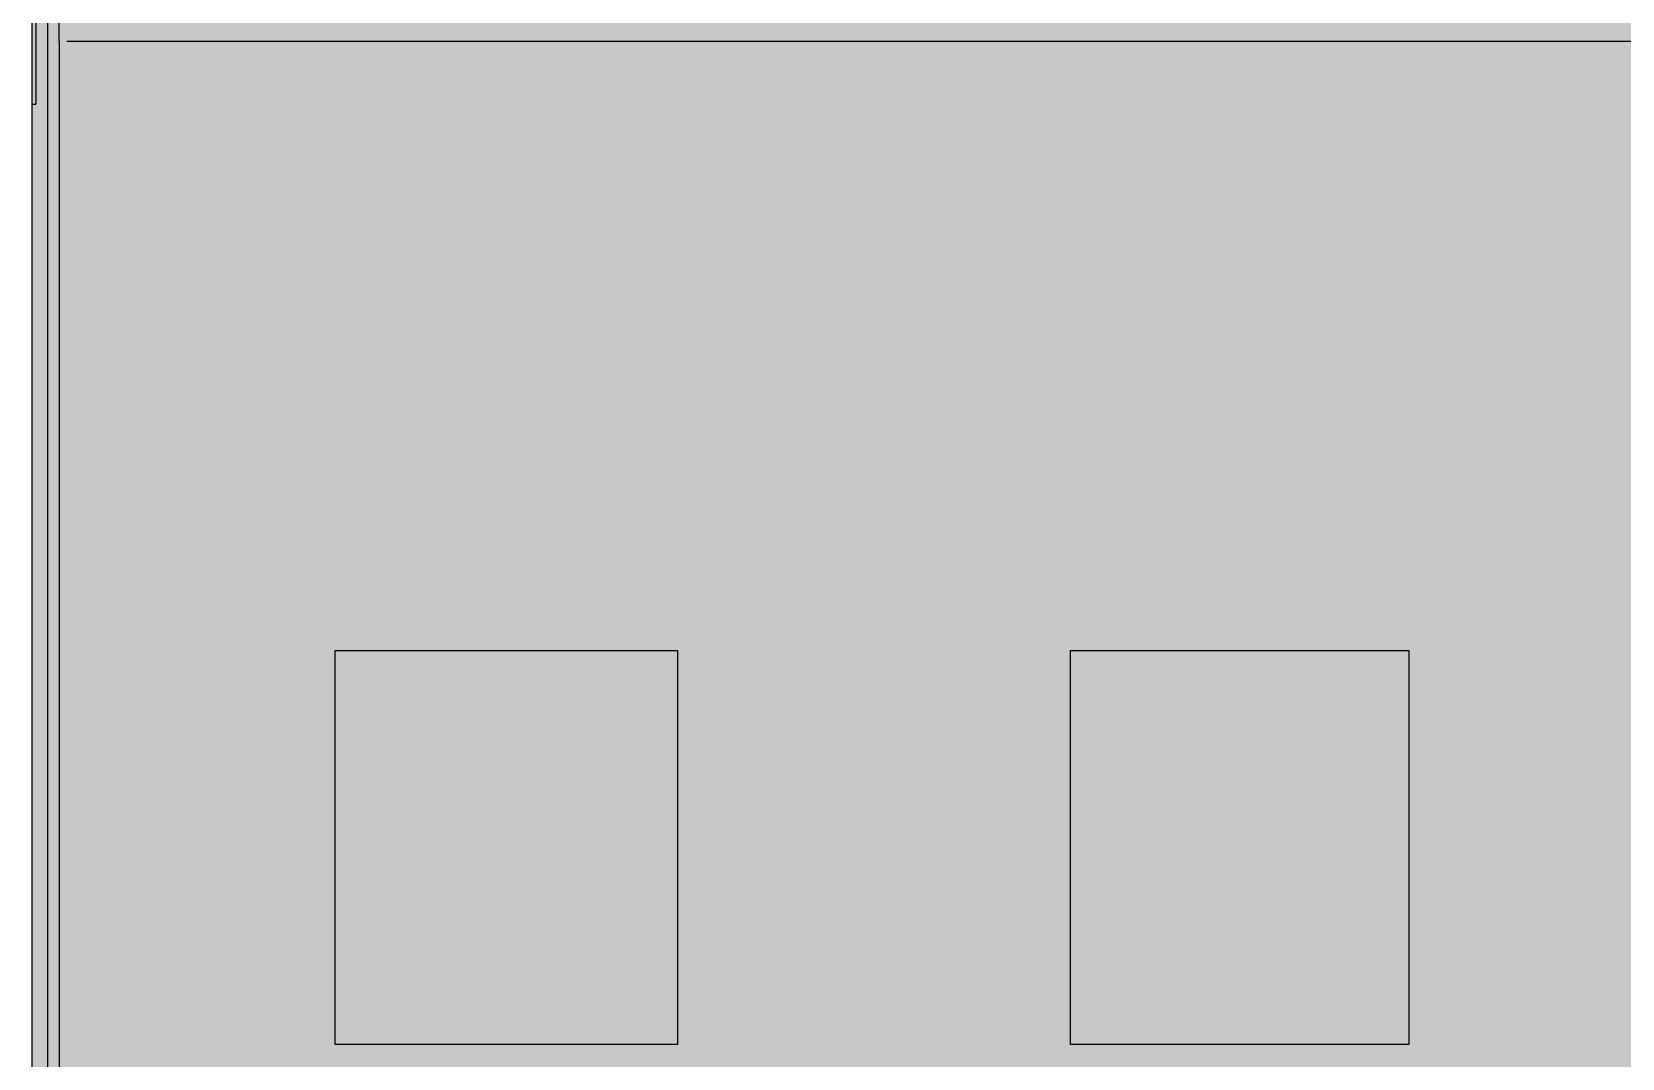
# Model space of a CAD drawing. Header units: millimetres. Extents: x 0 to 966, y -664 to 90.
# Drawn here: x 0 to 35.88, y -87.07 to -63.91 of the extents above; entities that cross this region are included whole.
import ezdxf

# ---------------------------------------------------------------- set-up
doc = ezdxf.new("R2010")
doc.units = ezdxf.units.MM
for name, color, linetype in [('HDL_BODY', 7, 'Continuous'), ('HDL_COLOUR', 7, 'Continuous'), ('HDL_DETAIL', 7, 'Continuous'), ('HDL_PRINT', 7, 'Continuous')]:
    doc.layers.add(name, color=color, linetype=linetype)

# ---------------------------------------------------------------- blocks, each defined once
blk = doc.blocks.new('M_R12.16.1-CD_FRONT')
at = {"layer": 'HDL_BODY', "true_color": 0x202126}
blk.add_hatch(color=250, dxfattribs=at).paths.add_polyline_path([(0, 0), (216, 0), (216, 90), (0, 90)])
at = {"layer": 'HDL_BODY', "true_color": 0x2a2a30}
blk.add_hatch(color=250, dxfattribs=at).paths.add_polyline_path([(0.4, 20.52), (215.6, 20.52), (215.6, 68.31), (0.4, 68.31)])
at = {"layer": 'HDL_COLOUR', "true_color": 0x0d0e11}
for points in [[(6.846, 52.134), (14.57, 52.134), (14.57, 43.24), (6.846, 43.24), (6.846, 52.134)], [(23.435, 52.134), (31.071, 52.134), (31.071, 43.24), (23.435, 43.24), (23.435, 52.134)]]:
    blk.add_hatch(color=168, dxfattribs=at).paths.add_polyline_path(points)
at = {"layer": 'HDL_COLOUR', "true_color": 0x37393d}
for points in [[(8.237, 47.509), (13.18, 47.509), (13.18, 49.021), (8.237, 49.021)], [(24.809, 47.509), (29.696, 47.509), (29.696, 49.021), (24.809, 49.021)]]:
    blk.add_hatch(color=250, dxfattribs=at).paths.add_polyline_path(points)
at = {"layer": 'HDL_PRINT', "true_color": 0x6c217f}
for points in [[(4.916, 63.495), (5.881, 63.495), (5.881, 62.348), (7.197, 62.348), (7.197, 63.495), (8.163, 63.495), (8.163, 60.235), (7.197, 60.235), (7.197, 61.557), (5.881, 61.557), (5.881, 60.235), (4.916, 60.235), (4.916, 63.495)], [(12.2, 63.495), (13.078, 63.495), (13.078, 60.939), (15.36, 60.939), (15.36, 60.235), (12.2, 60.235), (12.2, 63.495)]]:
    blk.add_hatch(color=207, dxfattribs=at).paths.add_polyline_path(points)
h = blk.add_hatch(color=207, dxfattribs=at)
h.paths.add_polyline_path([(8.514, 63.495), (10.445, 63.495), (10.506, 63.492), (10.573, 63.484), (10.643, 63.472), (10.716, 63.458), (10.789, 63.443), (10.861, 63.429), (10.931, 63.417), (10.998, 63.409), (11.059, 63.406), (11.115, 63.373), (11.164, 63.336), (11.209, 63.294), (11.249, 63.251), (11.286, 63.207), (11.319, 63.164), (11.351, 63.123), (11.381, 63.085), (11.411, 63.052), (11.461, 63), (11.505, 62.946), (11.545, 62.892), (11.579, 62.836), (11.608, 62.778), (11.632, 62.717), (11.65, 62.653), (11.663, 62.586), (11.671, 62.514), (11.674, 62.437), (11.7, 62.378), (11.72, 62.32), (11.736, 62.261), (11.747, 62.202), (11.754, 62.143), (11.758, 62.084), (11.761, 62.025), (11.761, 61.967), (11.762, 61.908), (11.761, 61.814), (11.761, 61.725), (11.76, 61.64), (11.757, 61.56), (11.753, 61.483), (11.747, 61.411), (11.739, 61.344), (11.728, 61.281), (11.714, 61.222), (11.696, 61.167), (11.674, 61.117), (11.647, 61.041), (11.62, 60.969), (11.592, 60.903), (11.563, 60.842), (11.531, 60.786), (11.497, 60.736), (11.459, 60.691), (11.418, 60.651), (11.373, 60.617), (11.323, 60.588), (11.29, 60.533), (11.252, 60.484), (11.209, 60.442), (11.161, 60.406), (11.11, 60.376), (11.056, 60.353), (11, 60.337), (10.942, 60.327), (10.884, 60.324), (10.818, 60.294), (10.754, 60.272), (10.691, 60.256), (10.631, 60.246), (10.576, 60.239), (10.526, 60.236), (10.482, 60.235), (10.445, 60.235), (8.514, 60.235), (8.514, 63.495)])
h.paths.add_polyline_path([(9.392, 62.701), (9.392, 60.939), (10.27, 60.939), (10.339, 60.944), (10.398, 60.957), (10.447, 60.974), (10.484, 60.993), (10.511, 61.011), (10.527, 61.023), (10.533, 61.028), (10.57, 61.066), (10.608, 61.104), (10.646, 61.142), (10.683, 61.179), (10.721, 61.217), (10.758, 61.255), (10.796, 61.293), (10.796, 61.351), (10.796, 61.411), (10.796, 61.471), (10.796, 61.534), (10.796, 61.6), (10.796, 61.67), (10.796, 61.744), (10.796, 61.823), (10.796, 61.908), (10.796, 61.987), (10.795, 62.065), (10.794, 62.141), (10.791, 62.214), (10.785, 62.283), (10.777, 62.346), (10.766, 62.403), (10.751, 62.453), (10.732, 62.494), (10.708, 62.526), (10.646, 62.584), (10.59, 62.628), (10.539, 62.659), (10.489, 62.68), (10.439, 62.692), (10.387, 62.699), (10.332, 62.701), (10.27, 62.701), (9.392, 62.701)])
at = {"layer": 'HDL_PRINT', "true_color": 0xdee1e9}
for points in [[(21.153, 61.997), (21.153, 61.293), (22.118, 62.083), (22.733, 62.083), (21.855, 61.379), (22.733, 60.235), (22.118, 60.235), (21.504, 61.117), (21.153, 60.764), (21.153, 60.235), (20.802, 60.235), (20.802, 61.997), (20.808, 62.04), (20.824, 62.081), (20.846, 62.117), (20.867, 62.146), (20.883, 62.165), (20.89, 62.172), (20.955, 62.267), (21.03, 62.36), (21.116, 62.45), (21.211, 62.537), (21.315, 62.621), (21.428, 62.703), (21.55, 62.78), (21.678, 62.854), (21.815, 62.925), (21.958, 62.991), (22.107, 63.053), (22.263, 63.111), (22.424, 63.165), (22.59, 63.213), (22.761, 63.257), (22.936, 63.295), (23.115, 63.328), (23.297, 63.356), (23.481, 63.377), (23.669, 63.393), (23.858, 63.403), (24.049, 63.406), (24.251, 63.403), (24.451, 63.393), (24.648, 63.377), (24.842, 63.355), (25.032, 63.327), (25.218, 63.293), (25.4, 63.254), (25.578, 63.209), (25.75, 63.158), (25.917, 63.103), (26.079, 63.042), (26.234, 62.977), (26.384, 62.906), (26.526, 62.831), (26.662, 62.752), (26.79, 62.668), (26.91, 62.58), (27.023, 62.488), (27.126, 62.393), (27.222, 62.293), (27.308, 62.19), (27.384, 62.083), (27.384, 61.997), (26.77, 61.204), (27.472, 60.235), (26.945, 60.235), (26.507, 60.853), (25.98, 60.235), (25.366, 60.235), (26.155, 61.204), (25.453, 62.083), (25.98, 62.083), (26.507, 61.557), (26.858, 62.083), (26.945, 62.083), (26.866, 62.17), (26.779, 62.253), (26.684, 62.332), (26.581, 62.407), (26.472, 62.478), (26.356, 62.546), (26.233, 62.609), (26.105, 62.669), (25.971, 62.724), (25.832, 62.776), (25.688, 62.823), (25.539, 62.866), (25.386, 62.904), (25.229, 62.938), (25.068, 62.968), (24.905, 62.994), (24.738, 63.015), (24.569, 63.031), (24.397, 63.043), (24.224, 63.05), (24.049, 63.052), (23.884, 63.05), (23.72, 63.044), (23.558, 63.033), (23.398, 63.017), (23.241, 62.998), (23.086, 62.974), (22.934, 62.945), (22.785, 62.913), (22.639, 62.876), (22.497, 62.834), (22.359, 62.788), (22.225, 62.738), (22.095, 62.683), (21.969, 62.624), (21.848, 62.56), (21.732, 62.492), (21.621, 62.42), (21.516, 62.343), (21.416, 62.262), (21.405, 62.254), (21.375, 62.232), (21.333, 62.201), (21.284, 62.162), (21.236, 62.119), (21.194, 62.075), (21.164, 62.033), (21.153, 61.997)], [(28.086, 59.97), (28.701, 62.437), (29.052, 62.437), (28.438, 59.97), (28.086, 59.97)], [(23.171, 60.235), (23.171, 62.083), (23.61, 62.083), (24.576, 60.853), (24.576, 62.083), (25.015, 62.083), (25.015, 60.235), (24.576, 60.235), (23.61, 61.468), (23.61, 60.235), (23.171, 60.235)], [(29.49, 60.148), (29.929, 62.172), (31.51, 62.172), (31.422, 61.908), (30.281, 61.908), (30.192, 61.379), (31.333, 61.379), (31.247, 61.028), (30.106, 61.028), (30.018, 60.499), (31.247, 60.499), (31.158, 60.148), (29.49, 60.148)], [(31.422, 60.148), (31.774, 62.172), (32.213, 62.172), (31.774, 60.148), (31.422, 60.148)], [(34.055, 62.172), (33.702, 60.148), (32.124, 60.148), (32.213, 60.499), (33.353, 60.499), (33.442, 60.939), (32.298, 60.939), (32.387, 61.293), (33.528, 61.293), (33.617, 61.908), (32.387, 61.908), (32.476, 62.172), (34.055, 62.172)], [(4.301, 52.133), (4.828, 52.133), (4.828, 49.315), (4.301, 49.315), (4.301, 52.133)], [(20.89, 52.133), (21.328, 52.133), (21.328, 49.315), (20.89, 49.315), (20.89, 52.133)]]:
    blk.add_hatch(color=254, dxfattribs=at).paths.add_polyline_path(points)
h = blk.add_hatch(color=254, dxfattribs=at)
h.paths.add_polyline_path([(5.53, 44.735), (5.528, 44.647), (5.523, 44.559), (5.514, 44.471), (5.501, 44.383), (5.484, 44.295), (5.464, 44.207), (5.44, 44.119), (5.413, 44.031), (5.382, 43.943), (5.347, 43.855), (5.309, 43.767), (5.267, 43.68), (5.238, 43.61), (5.202, 43.545), (5.158, 43.485), (5.106, 43.431), (5.046, 43.382), (4.981, 43.34), (4.909, 43.305), (4.83, 43.277), (4.747, 43.257), (4.658, 43.244), (4.565, 43.24), (4.475, 43.244), (4.397, 43.257), (4.329, 43.277), (4.269, 43.305), (4.216, 43.34), (4.168, 43.382), (4.124, 43.431), (4.081, 43.485), (4.039, 43.545), (3.996, 43.61), (3.95, 43.68), (3.908, 43.767), (3.87, 43.855), (3.835, 43.943), (3.804, 44.031), (3.776, 44.119), (3.753, 44.207), (3.733, 44.295), (3.716, 44.383), (3.703, 44.471), (3.694, 44.559), (3.689, 44.647), (3.687, 44.735), (3.689, 44.842), (3.694, 44.942), (3.703, 45.036), (3.716, 45.124), (3.733, 45.207), (3.753, 45.286), (3.776, 45.361), (3.804, 45.433), (3.835, 45.503), (3.87, 45.571), (3.908, 45.637), (3.95, 45.704), (3.996, 45.794), (4.039, 45.871), (4.081, 45.938), (4.124, 45.993), (4.168, 46.038), (4.216, 46.075), (4.269, 46.103), (4.329, 46.123), (4.397, 46.137), (4.475, 46.144), (4.565, 46.147), (4.651, 46.145), (4.732, 46.138), (4.81, 46.127), (4.883, 46.11), (4.951, 46.087), (5.014, 46.058), (5.072, 46.021), (5.124, 45.976), (5.169, 45.922), (5.209, 45.859), (5.241, 45.787), (5.267, 45.704), (5.309, 45.637), (5.347, 45.571), (5.382, 45.503), (5.413, 45.433), (5.44, 45.361), (5.464, 45.286), (5.484, 45.207), (5.501, 45.124), (5.514, 45.036), (5.523, 44.942), (5.528, 44.842), (5.53, 44.735)])
h.paths.add_polyline_path([(5.091, 44.735), (5.091, 44.829), (5.09, 44.919), (5.089, 45.004), (5.087, 45.085), (5.083, 45.162), (5.077, 45.234), (5.068, 45.302), (5.057, 45.365), (5.043, 45.424), (5.025, 45.478), (5.003, 45.528), (4.971, 45.587), (4.933, 45.644), (4.89, 45.698), (4.842, 45.748), (4.791, 45.792), (4.737, 45.829), (4.681, 45.858), (4.623, 45.876), (4.565, 45.882), (4.506, 45.876), (4.449, 45.858), (4.395, 45.829), (4.346, 45.792), (4.302, 45.748), (4.265, 45.698), (4.237, 45.644), (4.22, 45.587), (4.213, 45.528), (4.192, 45.478), (4.174, 45.424), (4.159, 45.365), (4.148, 45.302), (4.14, 45.234), (4.134, 45.162), (4.13, 45.085), (4.127, 45.004), (4.126, 44.919), (4.126, 44.829), (4.126, 44.735), (4.126, 44.641), (4.126, 44.551), (4.127, 44.465), (4.13, 44.382), (4.134, 44.302), (4.14, 44.224), (4.148, 44.148), (4.159, 44.073), (4.174, 44), (4.192, 43.927), (4.213, 43.855), (4.22, 43.8), (4.237, 43.751), (4.265, 43.708), (4.302, 43.673), (4.346, 43.643), (4.395, 43.62), (4.449, 43.604), (4.506, 43.594), (4.565, 43.59), (4.623, 43.594), (4.681, 43.604), (4.737, 43.62), (4.791, 43.643), (4.842, 43.673), (4.89, 43.708), (4.933, 43.751), (4.971, 43.8), (5.003, 43.855), (5.025, 43.927), (5.043, 44), (5.057, 44.073), (5.068, 44.148), (5.077, 44.224), (5.083, 44.302), (5.087, 44.382), (5.089, 44.465), (5.09, 44.551), (5.091, 44.641), (5.091, 44.735)])
h = blk.add_hatch(color=254, dxfattribs=at)
h.paths.add_polyline_path([(22.03, 44.735), (22.028, 44.647), (22.023, 44.559), (22.014, 44.471), (22.001, 44.383), (21.985, 44.295), (21.965, 44.207), (21.941, 44.119), (21.913, 44.031), (21.882, 43.943), (21.848, 43.855), (21.809, 43.767), (21.767, 43.68), (21.739, 43.61), (21.702, 43.545), (21.658, 43.485), (21.606, 43.431), (21.547, 43.382), (21.481, 43.34), (21.409, 43.305), (21.331, 43.277), (21.247, 43.257), (21.158, 43.244), (21.065, 43.24), (20.995, 43.244), (20.929, 43.257), (20.867, 43.277), (20.808, 43.305), (20.752, 43.34), (20.698, 43.382), (20.646, 43.431), (20.596, 43.485), (20.547, 43.545), (20.499, 43.61), (20.451, 43.68), (20.409, 43.767), (20.37, 43.855), (20.335, 43.943), (20.304, 44.031), (20.277, 44.119), (20.253, 44.207), (20.233, 44.295), (20.217, 44.383), (20.204, 44.471), (20.195, 44.559), (20.189, 44.647), (20.187, 44.735), (20.189, 44.842), (20.195, 44.942), (20.204, 45.036), (20.217, 45.124), (20.233, 45.207), (20.253, 45.286), (20.277, 45.361), (20.304, 45.433), (20.335, 45.503), (20.37, 45.571), (20.409, 45.637), (20.451, 45.704), (20.499, 45.794), (20.547, 45.871), (20.596, 45.938), (20.646, 45.993), (20.698, 46.038), (20.752, 46.075), (20.808, 46.103), (20.867, 46.123), (20.929, 46.137), (20.995, 46.144), (21.065, 46.147), (21.151, 46.145), (21.233, 46.138), (21.31, 46.127), (21.383, 46.11), (21.452, 46.087), (21.515, 46.058), (21.572, 46.021), (21.624, 45.976), (21.67, 45.922), (21.709, 45.859), (21.742, 45.787), (21.767, 45.704), (21.809, 45.637), (21.848, 45.571), (21.882, 45.503), (21.913, 45.433), (21.941, 45.361), (21.965, 45.286), (21.985, 45.207), (22.001, 45.124), (22.014, 45.036), (22.023, 44.942), (22.028, 44.842), (22.03, 44.735)])
h.paths.add_polyline_path([(21.592, 44.735), (21.592, 44.829), (21.591, 44.919), (21.59, 45.004), (21.587, 45.085), (21.583, 45.162), (21.577, 45.234), (21.569, 45.302), (21.558, 45.365), (21.544, 45.424), (21.526, 45.478), (21.504, 45.528), (21.471, 45.587), (21.433, 45.644), (21.39, 45.698), (21.342, 45.748), (21.291, 45.792), (21.237, 45.829), (21.181, 45.858), (21.123, 45.876), (21.065, 45.882), (21.033, 45.876), (20.995, 45.858), (20.954, 45.829), (20.911, 45.792), (20.867, 45.748), (20.824, 45.698), (20.783, 45.644), (20.746, 45.587), (20.714, 45.528), (20.692, 45.478), (20.674, 45.424), (20.66, 45.365), (20.649, 45.302), (20.64, 45.234), (20.634, 45.162), (20.63, 45.085), (20.628, 45.004), (20.627, 44.919), (20.626, 44.829), (20.626, 44.735), (20.626, 44.641), (20.627, 44.551), (20.628, 44.465), (20.63, 44.382), (20.634, 44.302), (20.64, 44.224), (20.649, 44.148), (20.66, 44.073), (20.674, 44), (20.692, 43.927), (20.714, 43.855), (20.751, 43.793), (20.793, 43.74), (20.84, 43.694), (20.889, 43.657), (20.938, 43.628), (20.985, 43.607), (21.028, 43.595), (21.065, 43.59), (21.123, 43.594), (21.181, 43.604), (21.237, 43.62), (21.291, 43.643), (21.342, 43.673), (21.39, 43.708), (21.433, 43.751), (21.471, 43.8), (21.504, 43.855), (21.526, 43.927), (21.544, 44), (21.558, 44.073), (21.569, 44.148), (21.577, 44.224), (21.583, 44.302), (21.587, 44.382), (21.59, 44.465), (21.591, 44.551), (21.592, 44.641), (21.592, 44.735)])
at = {"layer": 'HDL_DETAIL', "color": 251, "true_color": 0x52555c}
for points in [[(0.001, 0), (216, 0), (216, 89.824), (0.001, 89.824), (0.001, 0)], [(0.352, 0.176), (215.824, 0.176), (215.824, 90), (0.352, 90), (0.352, 0.176)], [(0.001, 22.192), (216, 22.192), (216, 67.544), (0.001, 67.544), (0.001, 22.192)], [(0.352, 22.368), (215.824, 22.368), (215.824, 67.72), (0.352, 67.72), (0.352, 22.368)]]:
    blk.add_lwpolyline(points, close=True, dxfattribs=at)
for points in [[(0.615, 65.873), (0.615, 66.313), (0.615, 66.577), (0.615, 67.192)], [(0.088, 66.313), (0.088, 65.784), (0.088, 65.255), (0.088, 64.461)], [(0.615, 65.873), (0.615, 54.424), (0.615, 43.061), (0.615, 31.616)], [(214.506, 65.873), (0.79, 65.873)], [(214.506, 65.873), (0.79, 65.873)], [(214.506, 65.873), (0.79, 65.873)], [(214.506, 65.873), (0.79, 65.873)], [(214.506, 65.873), (0.79, 65.873)], [(214.506, 65.873), (0.79, 65.873)], [(214.506, 65.873), (0.79, 65.873)], [(214.506, 65.873), (0.79, 65.873)], [(214.506, 65.873), (0.79, 65.873)], [(214.506, 65.873), (0.79, 65.873)], [(214.506, 65.873), (0.79, 65.873)], [(214.506, 65.873), (0.79, 65.873)], [(214.506, 65.873), (0.79, 65.873)], [(214.506, 65.873), (0.79, 65.873)], [(214.506, 65.873), (0.79, 65.873)], [(214.506, 65.873), (0.79, 65.873)], [(214.506, 65.873), (0.79, 65.873)], [(214.506, 65.873), (0.79, 65.873)], [(214.506, 65.873), (0.79, 65.873)], [(214.506, 65.873), (0.79, 65.873)], [(215.824, 65.873), (0.79, 65.873)], [(0.001, 64.461), (0.001, 25.362)], [(0.001, 64.461), (0.001, 25.362)], [(0.001, 64.461), (0.001, 25.362)], [(0.001, 64.461), (0.001, 25.362)], [(0.001, 64.461), (0.001, 25.362)], [(0.001, 64.461), (0.001, 25.362)], [(0.001, 64.461), (0.001, 25.362)], [(0.001, 64.461), (0.001, 25.362)], [(0.001, 64.461), (0.001, 25.362)], [(0.001, 64.461), (0.001, 25.362)], [(0.001, 64.461), (0.001, 25.362)], [(0.001, 64.461), (0.001, 25.362)], [(0.001, 64.461), (0.001, 25.362)], [(0.001, 64.461), (0.001, 25.362)], [(0.001, 64.461), (0.001, 25.362)], [(0.001, 64.461), (0.001, 25.362)], [(0.001, 64.461), (0.001, 25.362)], [(0.001, 64.461), (0.001, 25.362)], [(0.001, 64.461), (0.001, 25.362)], [(0.001, 64.461), (0.001, 25.362)], [(0.001, 64.461), (0.001, 25.362)], [(0.001, 64.461), (0.088, 64.461)], [(0.001, 64.461), (0.088, 64.461)], [(0.001, 64.461), (0.088, 64.461)], [(0.001, 64.461), (0.088, 64.461)], [(0.001, 64.461), (0.088, 64.461)], [(0.001, 64.461), (0.088, 64.461)], [(0.001, 64.461), (0.088, 64.461)], [(0.001, 64.461), (0.088, 64.461)], [(0.001, 64.461), (0.088, 64.461)], [(0.001, 64.461), (0.088, 64.461)], [(0.001, 64.461), (0.088, 64.461)], [(0.001, 64.461), (0.088, 64.461)], [(0.001, 64.461), (0.088, 64.461)], [(0.001, 64.461), (0.088, 64.461)], [(0.001, 64.461), (0.088, 64.461)], [(0.001, 64.461), (0.088, 64.461)], [(0.001, 64.461), (0.088, 64.461)], [(0.001, 64.461), (0.088, 64.461)], [(0.001, 64.461), (0.088, 64.461)], [(0.001, 64.461), (0.088, 64.461)], [(0.001, 64.461), (0.088, 64.461)]]:
    blk.add_lwpolyline(points, dxfattribs=at)
at = {"layer": 'HDL_DETAIL', "color": 250, "true_color": 0x3c3e44}
for points in [[(6.846, 52.134), (14.57, 52.134), (14.57, 43.24), (6.846, 43.24), (6.846, 52.134)], [(23.435, 52.134), (31.071, 52.134), (31.071, 43.24), (23.435, 43.24), (23.435, 52.134)]]:
    blk.add_lwpolyline(points, close=True, dxfattribs=at)

msp = doc.modelspace()

# ---------------------------------------------------------------- block references
msp.add_blockref('M_R12.16.1-CD_FRONT', (0, -130))

doc.saveas('drawing.dxf')
